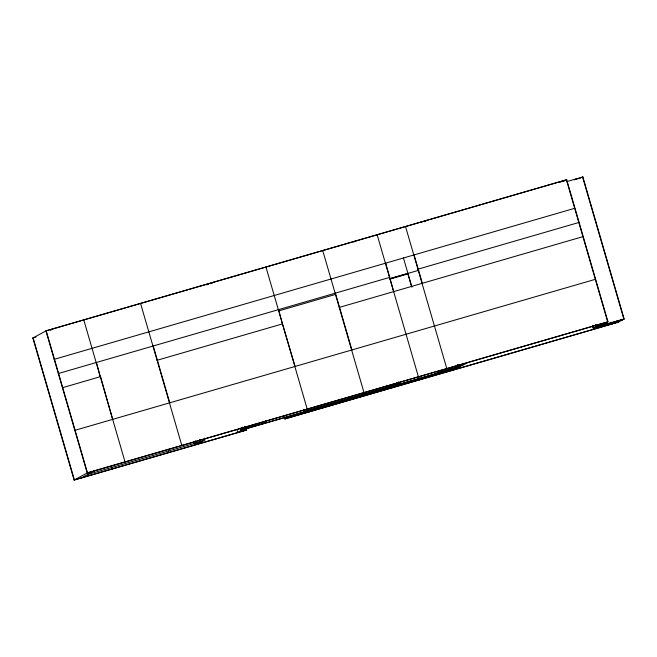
<?xml version="1.0" encoding="UTF-8"?>
<svg xmlns="http://www.w3.org/2000/svg" width="657" height="657" viewBox="0 0 657 657"><rect width="100%" height="100%" fill="white"/><g stroke="black" fill="none" stroke-linecap="round" stroke-linejoin="round"><path stroke-width="0.99" d="M33.121 337.862L74.389 479.914L246.827 429.949L74.118 480.062L32.85 338.01L46.204 330.775L566.704 179.755L607.971 321.799L602.272 324.887L595.176 326.948L600.605 324.008M50.466 330.249L53.036 328.861M83.792 319.934L125.06 461.986M140.573 303.46L181.841 445.512M54.186 359.33L574.686 208.31M206.783 284.908L209.419 283.487M211.045 283.676L213.681 282.247M58.317 373.529L389.544 277.426M265.962 267.079L307.23 409.122M96.439 362.401L100.02 375.804M62.44 387.737L100.562 376.609L112.396 418.402M322.743 250.604L364.011 392.648M153.221 345.927L169.728 402.749M353.877 242.014L355.634 241.062M377.159 234.812L418.427 376.863M157.08 360.282L282.469 323.901L281.648 321.059M405.55 226.575L446.817 368.626M420.8 222.542L422.352 221.705M424.282 221.729L426.607 220.465M278.609 309.546L281.097 319.162M74.824 430.351L595.324 279.332L566.712 180.864M385.684 263.079L393.666 291.634M335.39 293.071L351.897 349.894M414.074 254.842L422.328 283.249M566.704 179.755L45.933 330.914L87.2 472.966L607.7 321.946L595.603 280.301M575.516 179.147L574.358 179.772L580.566 177.973M339.25 307.419L583.211 236.569M581.453 177.71L582.882 176.938L624.15 318.99L618.278 322.176L284.686 418.961L618.541 322.029M390.299 278.576L407.931 273.419M417.934 269.189L578.817 222.509M74.118 480.062L87.471 472.818L607.971 321.799M81.484 477.853L94.304 470.905M295.116 366.368L282.756 324.862M111.969 469.073L111.674 466.996M168.759 452.599L168.463 450.521M204.393 438.162L204.959 440.124L193.872 443.877L203.021 441.176L198.291 442.555M198.127 442.637L200.229 441.496L199.654 439.533M240.142 428.315L240.717 430.286L460.664 366.425L456.837 368.495L452.583 369.735L452.008 367.772M242.08 427.264L242.655 429.235L242.244 427.173M243.32 429.53L237.867 432.478L237.013 429.538M250.687 425.531L245.414 428.389L244.847 426.426M242.129 431.247L247.574 428.29M249.676 427.157L254.949 424.299M303.6 409.41L304.166 411.381L303.756 409.327M314.292 408.933L308.847 411.89L308.281 409.927M313.102 410.65L318.555 407.701M348.563 400.433L348.267 398.347M392.64 384.345L387.375 387.203L386.801 385.24M391.629 385.963L396.902 383.113M398.807 383.926L398.397 381.865M419.536 379.836L419.24 377.75M436.823 372.856L462.446 365.456L467.874 362.516M452.583 369.735L456.41 367.657M463.62 363.748L458.192 366.696L457.617 364.725M592.557 326.102L593.123 328.057L593.575 327.818L593.008 325.88M616.783 321.191L611.445 324.09L610.879 322.152M559.6 182.26L564.921 180.716M566.539 181.685L582.882 176.938M32.85 338.01L36.028 337.025M278.396 311.007L335.571 294.418M389.486 278.773L418.698 270.298M390.118 279.077L407.833 273.936M599.094 324.829L606.189 322.768M603.34 324.312L596.244 326.373L595.677 324.435M242.655 429.235L266.315 422.369L265.74 420.398M304.166 411.381L398.963 383.836M87.816 474.428L194.915 443.311L194.341 441.348M624.15 318.99L593.394 327.917L592.828 325.954M240.717 430.286L460.13 366.713M593.123 328.057L623.879 319.138M615.625 321.823L622.729 319.762M453.379 369.3L457.642 368.068M612.423 323.556L619.518 321.495M582.611 177.086L623.6 318.169M457.773 364.635L458.348 366.606M450.587 368.544L450.801 370.696L450.226 368.733M403.431 257.922L411.939 287.199M407.767 273.509L411.487 286.304M284.391 416.883L284.949 418.821M240.306 428.224L240.873 430.195M195.4 440.773L195.967 442.736M194.185 441.438L194.751 443.393M46.204 330.775L87.471 472.818"/></g></svg>
